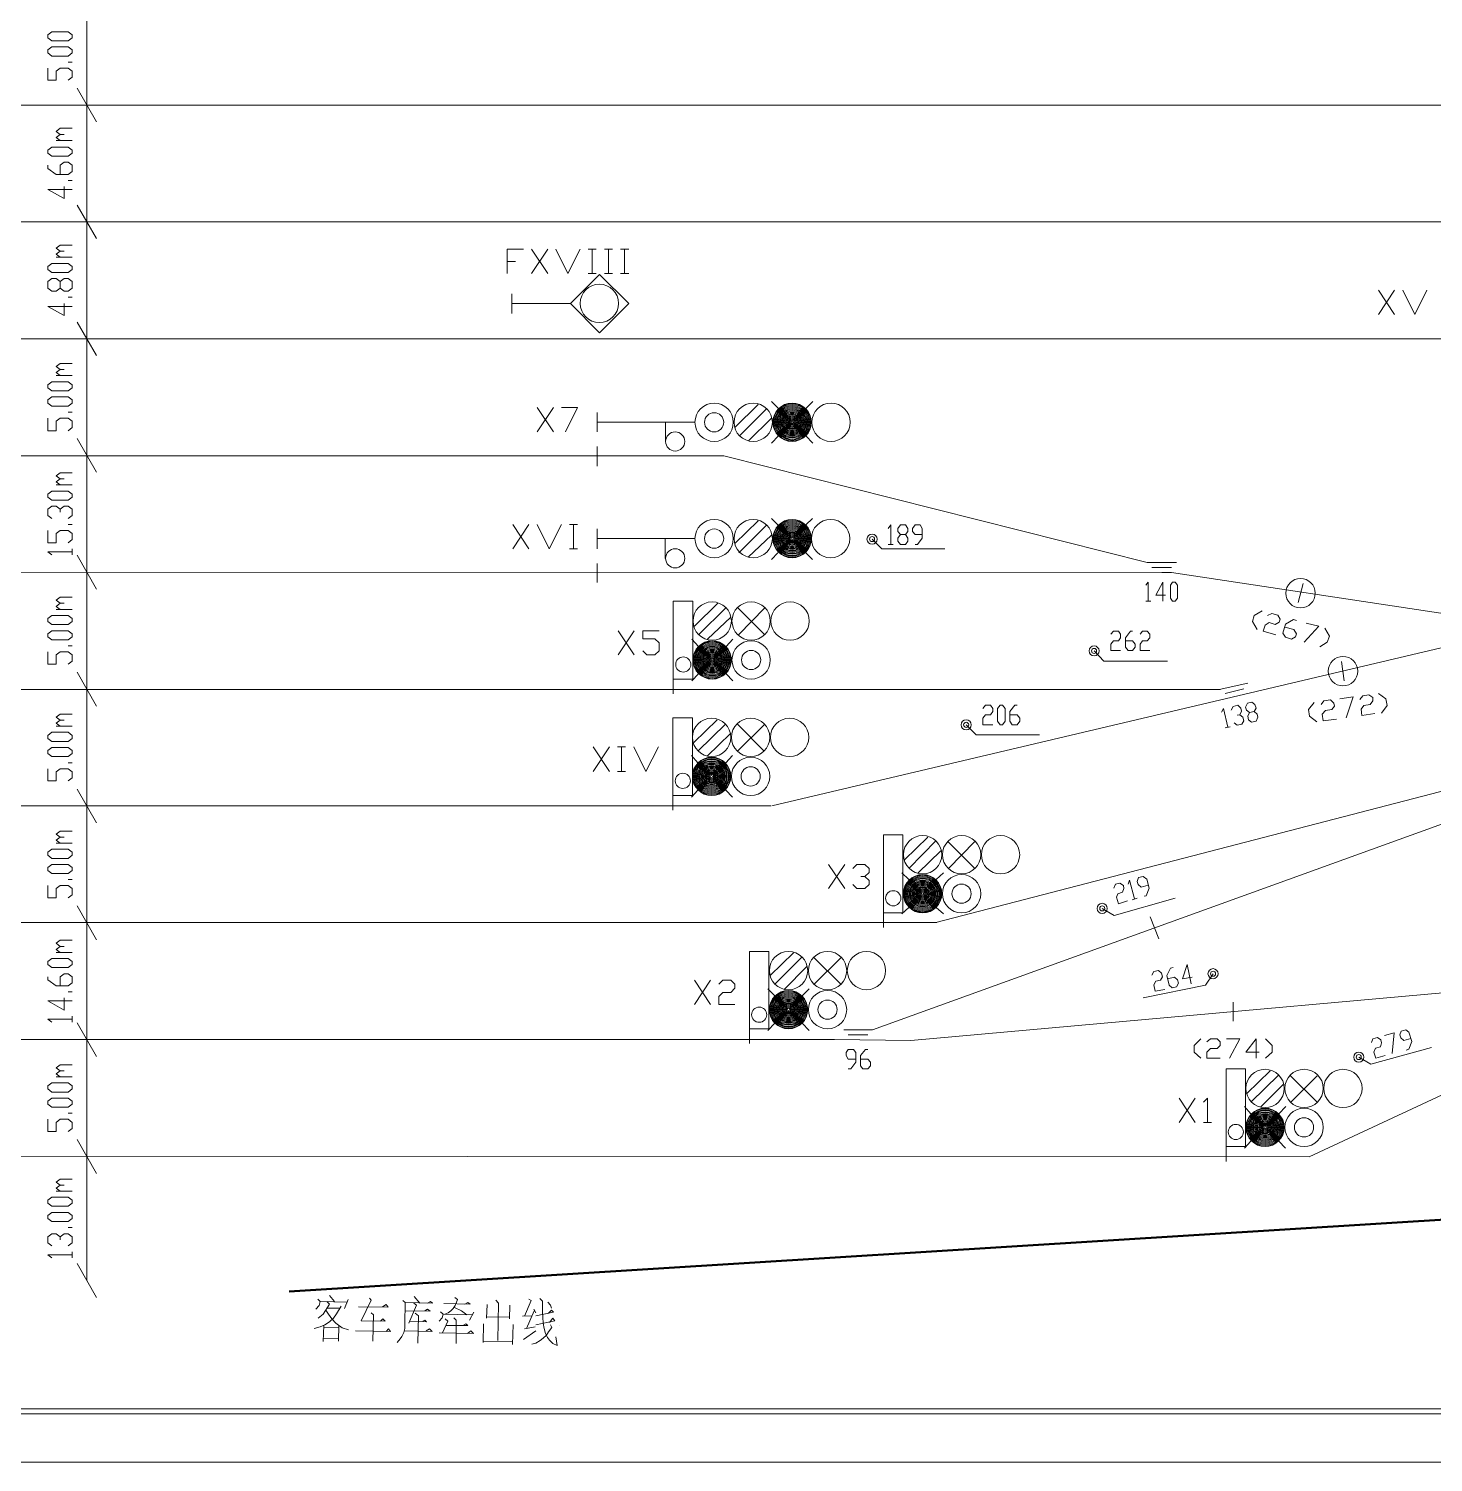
# Model space of a CAD drawing. Header units: millimetres. Extents: x 18 to 1853, y 466 to 763.
# Drawn here: x 850 to 994.3, y 466.2 to 613.5 of the extents above; entities that cross this region are included whole.
import ezdxf

# ---------------------------------------------------------------- set-up
doc = ezdxf.new("R2010")
doc.units = ezdxf.units.MM
doc.header["$MEASUREMENT"] = 0
doc.layers.add('1', color=7, linetype='Continuous')

msp = doc.modelspace()

# ---------------------------------------------------------------- linework, layer by layer
at = {"color": 7, "lineweight": 50}
msp.add_line((1099.42, 497.59), (876.71, 483.73), dxfattribs=at)
at = {"color": 255, "linetype": 'Continuous', "lineweight": 0}
msp.add_line((18.35, 466.19), (1852.6, 466.19), dxfattribs=at)
for points in [[(855.93, 617.64), (855.93, 605.63)], [(854.42, 612.54), (854.01, 612.23), (852.34, 612.23), (851.93, 612.54), (851.93, 612.85), (852.34, 613.17), (854.01, 613.17), (854.42, 612.85), (854.42, 612.54)], [(854.42, 610.98), (854.01, 610.67), (852.34, 610.67), (851.93, 610.98), (851.93, 611.3), (852.34, 611.61), (854.01, 611.61), (854.42, 611.3), (854.42, 610.98)], [(854.42, 610.05), (854.01, 610.05)], [(854.01, 608.18), (854.42, 608.49), (854.42, 609.11), (854.01, 609.42), (853.17, 609.42), (852.76, 609.11), (852.76, 608.18), (851.93, 608.18), (851.93, 609.42)], [(854.94, 607.35), (856.92, 603.92)], [(855.93, 605.63), (855.93, 593.63)], [(853.17, 602.62), (852.76, 602.93), (853.17, 603.24), (854.42, 603.24)], [(853.17, 601.99), (852.76, 602.3), (853.17, 602.62), (853.59, 602.62)], [(854.42, 600.69), (854.01, 600.38), (852.34, 600.38), (851.93, 600.69), (851.93, 601.01), (852.34, 601.32), (854.01, 601.32), (854.42, 601.01), (854.42, 600.69)], [(854.42, 601.99), (852.76, 601.99)], [(853.17, 598.51), (853.17, 599.45), (853.59, 599.76), (854.01, 599.76), (854.42, 599.45), (854.42, 598.82), (854.01, 598.51), (852.76, 598.51), (851.93, 599.13), (851.93, 599.45)], [(853.59, 597.26), (853.59, 596.02), (851.93, 596.95), (854.42, 596.95)], [(854.42, 597.89), (854.01, 597.89)], [(854.94, 595.34), (856.92, 591.91)], [(753.7, 593.63), (1096.97, 593.63)], [(855.93, 593.63), (855.93, 581.62)], [(853.17, 590.61), (852.76, 590.92), (853.17, 591.23), (854.42, 591.23)], [(899.12, 588.32), (899.12, 590.82), (900.78, 590.82)], [(901.61, 588.32), (903.27, 590.82)], [(901.61, 590.82), (903.27, 588.32)], [(904.11, 590.82), (905.35, 588.32), (906.6, 590.82)], [(907.43, 590.82), (908.26, 590.82)], [(907.85, 590.82), (907.85, 588.32)], [(909.1, 590.82), (909.93, 590.82)], [(909.51, 590.82), (909.51, 588.32)], [(910.76, 590.82), (911.59, 590.82)], [(911.17, 590.82), (911.17, 588.32)], [(854.42, 588.74), (854.01, 588.43), (852.34, 588.43), (851.93, 588.74), (851.93, 589.05), (852.34, 589.36), (854.01, 589.36), (854.42, 589.05), (854.42, 588.74)], [(853.17, 589.99), (852.76, 590.3), (853.17, 590.61), (853.59, 590.61)], [(854.42, 589.99), (852.76, 589.99)], [(899.12, 589.57), (899.95, 589.57)], [(854.42, 586.82), (854.01, 586.51), (853.59, 586.51), (853.17, 586.82), (853.17, 587.49), (852.76, 587.8), (852.34, 587.8), (851.93, 587.49), (851.93, 586.82), (852.34, 586.51), (852.76, 586.51), (853.17, 586.82)], [(853.17, 587.49), (853.59, 587.8), (854.01, 587.8), (854.42, 587.49), (854.42, 586.82)], [(905.61, 585.26), (908.58, 588.22)], [(907.43, 588.32), (908.26, 588.32)], [(908.58, 588.22), (911.59, 585.26)], [(909.1, 588.32), (909.93, 588.32)], [(910.76, 588.32), (911.59, 588.32)], [(899.58, 586.25), (899.58, 584.22)], [(988.61, 584.11), (990.28, 586.61)], [(988.61, 586.61), (990.28, 584.11)], [(991.11, 586.61), (992.36, 584.11), (993.6, 586.61)], [(853.59, 585.26), (853.59, 584.01), (851.93, 584.95), (854.42, 584.95)], [(854.42, 585.88), (854.01, 585.88)], [(899.58, 585.26), (905.61, 585.26)], [(908.58, 582.24), (905.61, 585.26)], [(911.59, 585.26), (908.58, 582.24)], [(854.94, 583.33), (856.92, 579.9)], [(855.93, 581.62), (855.93, 569.61)], [(853.17, 578.45), (852.76, 578.76), (853.17, 579.07), (854.42, 579.07)], [(853.17, 577.83), (852.76, 578.14), (853.17, 578.45), (853.59, 578.45)], [(854.42, 577.83), (852.76, 577.83)], [(854.42, 576.58), (854.01, 576.27), (852.34, 576.27), (851.93, 576.58), (851.93, 576.89), (852.34, 577.2), (854.01, 577.2), (854.42, 576.89), (854.42, 576.58)], [(854.42, 575.02), (854.01, 574.71), (852.34, 574.71), (851.93, 575.02), (851.93, 575.33), (852.34, 575.64), (854.01, 575.64), (854.42, 575.33), (854.42, 575.02)], [(902.18, 572.06), (903.85, 574.55)], [(902.18, 574.55), (903.85, 572.06)], [(904.68, 574.55), (906.34, 574.55), (905.09, 572.06)], [(926.97, 574.45), (926.25, 575.18)], [(929.78, 574.45), (930.51, 575.18)], [(854.01, 572.16), (854.42, 572.52), (854.42, 573.15), (854.01, 573.46), (853.17, 573.46), (852.76, 573.15), (852.76, 572.16), (851.93, 572.16), (851.93, 573.46)], [(854.42, 574.08), (854.01, 574.08)], [(908.37, 574.03), (908.37, 572.06)], [(908.37, 573.04), (914.34, 573.04)], [(914.34, 573.04), (918.35, 573.04)], [(915.38, 573.04), (915.38, 571.07)], [(926.25, 570.91), (926.97, 571.64)], [(930.51, 570.91), (929.78, 571.64)], [(854.94, 571.38), (856.92, 567.9)], [(908.37, 570.55), (908.37, 568.52)], [(753.7, 569.61), (921.36, 569.61)], [(855.93, 569.61), (855.93, 557.61)], [(921.36, 569.61), (921.36, 569.61)], [(964.86, 558.65), (921.36, 569.61)], [(853.17, 567.22), (852.76, 567.54), (853.17, 567.85), (854.42, 567.85)], [(853.17, 566.6), (852.76, 566.91), (853.17, 567.22), (853.59, 567.22)], [(908.37, 568.52), (908.37, 568.52)], [(854.42, 565.35), (854.01, 565.04), (852.34, 565.04), (851.93, 565.35), (851.93, 565.66), (852.34, 565.98), (854.01, 565.98), (854.42, 565.66), (854.42, 565.35)], [(854.42, 566.6), (852.76, 566.6)], [(943.14, 521.64), (1053.11, 550.18), (1110.28, 559.74), (1191.38, 566.96)], [(852.34, 563.17), (851.93, 563.48), (851.93, 564.11), (852.34, 564.42), (852.76, 564.42), (853.17, 564.11), (853.17, 563.79)], [(853.17, 564.11), (853.59, 564.42), (854.01, 564.42), (854.42, 564.11), (854.42, 563.48), (854.01, 563.17)], [(926.92, 562.49), (926.25, 563.17)], [(929.78, 562.49), (930.46, 563.17)], [(854.01, 560.67), (854.42, 560.99), (854.42, 561.61), (854.01, 561.92), (853.17, 561.92), (852.76, 561.61), (852.76, 560.67), (851.93, 560.67), (851.93, 561.92)], [(854.42, 562.55), (854.01, 562.55)], [(899.69, 560.05), (901.35, 562.55)], [(899.69, 562.55), (901.35, 560.05)], [(902.18, 562.55), (903.43, 560.05), (904.68, 562.55)], [(905.51, 562.55), (906.34, 562.55)], [(905.93, 562.55), (905.93, 560.05)], [(908.37, 562.08), (908.37, 560.05)], [(938.25, 562.13), (938.51, 562.49), (938.51, 560.47)], [(939.5, 560.47), (939.24, 560.83), (939.24, 561.14), (939.5, 561.51), (940.02, 561.51), (940.28, 561.82), (940.28, 562.13), (940.02, 562.49), (939.5, 562.49), (939.24, 562.13), (939.24, 561.82), (939.5, 561.51)], [(940.02, 561.51), (940.28, 561.14), (940.28, 560.83), (940.02, 560.47), (939.5, 560.47)], [(941.01, 560.47), (941.27, 560.47), (941.73, 561.14), (941.73, 562.13), (941.53, 562.49), (941.01, 562.49), (940.75, 562.13), (940.75, 561.82), (941.01, 561.51), (941.73, 561.51)], [(852.34, 559.43), (851.93, 559.74), (854.42, 559.74)], [(854.42, 559.43), (854.42, 560.05)], [(905.51, 560.05), (906.34, 560.05)], [(908.37, 561.09), (914.34, 561.09)], [(914.34, 561.09), (918.35, 561.09)], [(915.33, 561.09), (915.33, 559.06)], [(936.59, 561.04), (937.58, 560.05)], [(937.58, 560.05), (944.07, 560.05)], [(938.25, 560.47), (938.77, 560.47)], [(854.94, 559.38), (856.92, 555.89)], [(908.37, 558.54), (908.37, 556.57)], [(926.25, 558.96), (926.92, 559.64)], [(930.46, 558.96), (929.78, 559.64)], [(967.88, 558.65), (964.86, 558.65)], [(855.93, 557.61), (855.93, 545.6)], [(908.37, 557.56), (966.37, 557.61)], [(966.37, 557.61), (967.36, 557.61)], [(967.36, 557.61), (967.36, 557.61)], [(995.47, 553.35), (967.36, 557.61)], [(908.37, 556.57), (908.37, 556.57)], [(964.71, 556.31), (964.97, 556.62), (964.97, 554.65)], [(966.73, 555.27), (965.75, 555.27), (966.47, 556.62), (966.47, 554.65)], [(967.46, 554.65), (967.25, 554.96), (967.25, 556.31), (967.46, 556.62), (967.72, 556.62), (967.98, 556.31), (967.98, 554.96), (967.72, 554.65), (967.46, 554.65)], [(980.87, 556.47), (980.35, 554.54)], [(853.17, 554.44), (852.76, 554.75), (853.17, 555.06), (854.42, 555.06)], [(853.17, 553.81), (852.76, 554.13), (853.17, 554.44), (853.59, 554.44)], [(854.42, 553.81), (852.76, 553.81)], [(916.16, 546.64), (916.16, 554.65)], [(916.16, 554.65), (918.19, 554.65)], [(918.19, 554.65), (918.19, 546.64)], [(925.57, 551.22), (922.82, 553.97)], [(922.87, 551.22), (925.57, 553.97)], [(964.71, 554.65), (965.23, 554.65)], [(854.42, 552.57), (854.01, 552.26), (852.34, 552.26), (851.93, 552.57), (851.93, 552.88), (852.34, 553.19), (854.01, 553.19), (854.42, 552.88), (854.42, 552.57)], [(976.66, 553.66), (975.83, 553.19), (975.67, 552.57), (976.14, 551.74)], [(977.23, 553.19), (977.65, 553.4), (978.27, 553.24), (978.53, 552.83), (978.43, 552.52), (978.01, 552.26), (977.39, 552.46), (976.97, 552.2), (976.76, 551.58), (978.06, 551.22)], [(979, 552), (979.93, 551.74), (980.19, 551.32), (980.09, 551.01), (979.67, 550.75), (979.05, 550.96), (978.79, 551.37), (979.05, 552.31), (979.88, 552.78), (980.19, 552.67)], [(981.18, 552.41), (982.48, 552.1), (980.97, 550.44)], [(854.42, 551.01), (854.01, 550.7), (852.34, 550.7), (851.93, 551.01), (851.93, 551.32), (852.34, 551.63), (854.01, 551.63), (854.42, 551.32), (854.42, 551.01)], [(910.5, 549.14), (912.16, 551.63)], [(910.5, 551.63), (912.16, 549.14)], [(913.05, 549.55), (913.46, 549.14), (914.29, 549.14), (914.71, 549.55), (914.71, 550.38), (914.29, 550.8), (913.05, 550.8), (913.05, 551.63), (914.71, 551.63)], [(961.12, 551.27), (961.38, 551.58), (961.9, 551.58), (962.11, 551.27), (962.11, 550.9), (961.9, 550.59), (961.38, 550.59), (961.12, 550.23), (961.12, 549.6), (962.11, 549.6)], [(962.63, 550.59), (963.35, 550.59), (963.61, 550.23), (963.61, 549.92), (963.35, 549.6), (962.89, 549.6), (962.63, 549.92), (962.63, 550.9), (963.15, 551.58), (963.35, 551.58)], [(964.13, 551.27), (964.39, 551.58), (964.86, 551.58), (965.12, 551.27), (965.12, 550.9), (964.86, 550.59), (964.39, 550.59), (964.13, 550.23), (964.13, 549.6), (965.12, 549.6)], [(983.1, 551.89), (983.57, 551.06), (983.36, 550.44), (982.58, 549.97)], [(854.01, 548.2), (854.42, 548.51), (854.42, 549.14), (854.01, 549.45), (853.17, 549.45), (852.76, 549.14), (852.76, 548.2), (851.93, 548.2), (851.93, 549.45)], [(854.42, 550.07), (854.01, 550.07)], [(918.76, 550.02), (918.09, 550.75)], [(921.62, 550.02), (922.3, 550.75)], [(959.4, 549.55), (960.39, 548.51)], [(960.39, 548.51), (966.94, 548.51)], [(984.82, 548.46), (985.08, 546.49)], [(854.94, 547.37), (856.92, 543.89)], [(916.16, 547.11), (916.16, 545.14)], [(918.19, 546.64), (916.16, 546.64)], [(918.09, 546.49), (918.76, 547.21)], [(922.3, 546.49), (921.62, 547.21)], [(808.48, 545.6), (972.35, 545.6)], [(855.93, 545.6), (855.93, 533.65)], [(916.16, 545.14), (916.16, 545.14)], [(975.2, 546.23), (972.24, 545.6)], [(986.69, 544.56), (987, 544.93), (987.63, 545.03), (988.04, 544.77), (988.04, 544.41), (987.78, 544.04), (987.11, 543.94), (986.85, 543.58), (986.9, 542.9), (988.25, 543.11)], [(988.61, 545.19), (989.39, 544.62), (989.5, 543.94), (988.92, 543.16)], [(947.97, 543.63), (948.23, 543.99), (948.75, 543.99), (949.01, 543.63), (949.01, 543.32), (948.75, 543), (948.23, 543), (947.97, 542.64), (947.97, 541.96), (949.01, 541.96)], [(949.74, 541.96), (949.48, 542.33), (949.48, 543.63), (949.74, 543.99), (950, 543.99), (950.26, 543.63), (950.26, 542.33), (950, 541.96), (949.74, 541.96)], [(950.73, 543), (951.5, 543), (951.76, 542.64), (951.76, 542.33), (951.5, 541.96), (950.99, 541.96), (950.73, 542.33), (950.73, 543.32), (951.25, 543.99), (951.5, 543.99)], [(972.5, 543.26), (972.71, 543.63), (973.13, 541.71)], [(973.49, 543.47), (973.7, 543.84), (974.16, 543.99), (974.48, 543.68), (974.53, 543.37), (974.37, 543), (974.11, 542.95)], [(975.57, 542.22), (975.26, 542.48), (975.2, 542.85), (975.36, 543.21), (975.83, 543.32), (976.04, 543.68), (975.93, 544.04), (975.62, 544.3), (975.15, 544.2), (974.94, 543.78), (975.05, 543.47), (975.36, 543.21)], [(982.01, 544.25), (981.44, 543.52), (981.54, 542.85), (982.27, 542.28)], [(982.74, 544.04), (983, 544.41), (983.68, 544.51), (984.04, 544.2), (984.09, 543.89), (983.83, 543.52), (983.16, 543.42), (982.84, 543.06), (982.95, 542.38), (984.3, 542.54)], [(984.66, 544.62), (986.01, 544.82), (985.29, 542.69)], [(853.17, 542.43), (852.76, 542.74), (853.17, 543.06), (854.42, 543.06)], [(853.17, 541.81), (852.76, 542.12), (853.17, 542.43), (853.59, 542.43)], [(916.11, 534.69), (916.11, 542.69)], [(916.11, 542.69), (918.14, 542.69)], [(918.14, 542.69), (918.14, 534.69)], [(974.37, 543), (974.68, 542.74), (974.79, 542.38), (974.58, 542.02), (974.11, 541.91), (973.8, 542.17)], [(975.83, 543.32), (976.14, 543.06), (976.24, 542.74), (976.04, 542.33), (975.57, 542.22)], [(854.42, 540.56), (854.01, 540.25), (852.34, 540.25), (851.93, 540.56), (851.93, 540.87), (852.34, 541.19), (854.01, 541.19), (854.42, 540.87), (854.42, 540.56)], [(854.42, 541.81), (852.76, 541.81)], [(925.52, 539.26), (922.76, 542.02)], [(922.76, 539.26), (925.52, 541.96)], [(946.26, 541.96), (947.3, 540.93)], [(947.3, 540.93), (953.79, 540.93)], [(972.87, 541.65), (973.39, 541.76)], [(854.42, 539), (854.01, 538.69), (852.34, 538.69), (851.93, 539), (851.93, 539.31), (852.34, 539.63), (854.01, 539.63), (854.42, 539.31), (854.42, 539)], [(907.95, 537.18), (909.62, 539.68)], [(907.95, 539.68), (909.62, 537.18)], [(910.45, 539.68), (911.28, 539.68)], [(910.86, 539.68), (910.86, 537.18)], [(912.11, 539.68), (913.36, 537.18), (914.66, 539.68)], [(854.42, 538.07), (854.01, 538.07)], [(918.71, 538.07), (918.03, 538.79)], [(921.57, 538.07), (922.24, 538.79)], [(854.01, 536.2), (854.42, 536.51), (854.42, 537.13), (854.01, 537.44), (853.17, 537.44), (852.76, 537.13), (852.76, 536.2), (851.93, 536.2), (851.93, 537.44)], [(910.45, 537.18), (911.28, 537.18)], [(854.94, 535.36), (856.92, 531.88)], [(916.11, 535.16), (916.11, 533.18)], [(918.14, 534.69), (916.11, 534.69)], [(918.03, 534.53), (918.71, 535.26)], [(922.24, 534.53), (921.57, 535.26)], [(1099.99, 535.78), (1035.49, 522.74), (981.49, 497.58)], [(855.93, 533.65), (855.93, 521.64)], [(916.11, 533.18), (916.11, 533.18)], [(998.9, 533.13), (936.64, 510.63)], [(853.17, 530.43), (852.76, 530.74), (853.17, 531.05), (854.42, 531.05)], [(853.17, 529.8), (852.76, 530.12), (853.17, 530.43), (853.59, 530.43)], [(937.78, 522.63), (937.78, 530.64)], [(937.78, 530.64), (939.76, 530.64)], [(939.76, 530.64), (939.76, 522.63)], [(854.42, 528.56), (854.01, 528.24), (852.34, 528.24), (851.93, 528.56), (851.93, 528.87), (852.34, 529.18), (854.01, 529.18), (854.42, 528.87), (854.42, 528.56)], [(854.42, 529.8), (852.76, 529.8)], [(947.14, 527.2), (944.38, 529.96)], [(944.44, 527.2), (947.14, 529.96)], [(854.42, 527), (854.01, 526.69), (852.34, 526.69), (851.93, 527), (851.93, 527.31), (852.34, 527.62), (854.01, 527.62), (854.42, 527.31), (854.42, 527)], [(932.12, 525.13), (933.78, 527.62)], [(932.12, 527.62), (933.78, 525.13)], [(934.61, 527.2), (935.03, 527.62), (935.86, 527.62), (936.28, 527.2), (936.28, 526.79), (935.86, 526.37), (935.45, 526.37)], [(854.42, 526.06), (854.01, 526.06)], [(935.86, 526.37), (936.28, 525.96), (936.28, 525.54), (935.86, 525.13), (935.03, 525.13), (934.61, 525.54)], [(940.38, 526.06), (939.66, 526.74)], [(943.19, 526.06), (943.92, 526.74)], [(962.89, 525.59), (963.04, 526.01), (963.56, 524.09)], [(964.55, 524.35), (964.76, 524.4), (965.07, 525.18), (964.81, 526.11), (964.45, 526.37), (963.98, 526.27), (963.82, 525.85), (963.93, 525.54), (964.24, 525.28), (964.97, 525.49)], [(854.01, 524.19), (854.42, 524.5), (854.42, 525.13), (854.01, 525.44), (853.17, 525.44), (852.76, 525.13), (852.76, 524.19), (851.93, 524.19), (851.93, 525.44)], [(961.43, 525.18), (961.59, 525.59), (962.06, 525.7), (962.42, 525.44), (962.47, 525.13), (962.32, 524.76), (961.85, 524.61), (961.69, 524.24), (961.9, 523.57), (962.83, 523.88)], [(854.94, 523.36), (856.92, 519.88)], [(937.78, 523.1), (937.78, 521.12)], [(939.66, 522.53), (940.38, 523.2)], [(943.92, 522.53), (943.19, 523.2)], [(960.24, 523.1), (961.48, 522.37)], [(961.48, 522.37), (967.72, 524.14)], [(963.3, 523.98), (963.82, 524.14)], [(808.48, 521.64), (943.24, 521.64)], [(855.93, 521.64), (855.93, 509.64)], [(939.76, 522.63), (937.78, 522.63)], [(965.17, 522.22), (966.06, 519.98)], [(937.78, 521.12), (937.78, 521.12)], [(853.17, 519.2), (852.76, 519.51), (853.17, 519.82), (854.42, 519.82)], [(853.17, 518.58), (852.76, 518.89), (853.17, 519.2), (853.59, 519.2)], [(854.42, 518.58), (852.76, 518.58)], [(924.01, 510.73), (924.01, 518.68)], [(924.01, 518.68), (925.99, 518.68)], [(925.99, 518.68), (925.99, 510.73)], [(854.42, 517.33), (854.01, 517.02), (852.34, 517.02), (851.93, 517.33), (851.93, 517.64), (852.34, 517.95), (854.01, 517.95), (854.42, 517.64), (854.42, 517.33)], [(933.37, 515.3), (930.61, 518.06)], [(930.66, 515.3), (933.37, 518.01)], [(966.94, 515.87), (967.67, 516.03), (967.98, 515.77), (968.08, 515.41), (967.88, 515.04), (967.41, 514.94), (967.1, 515.2), (966.89, 516.19), (967.25, 516.97), (967.51, 517.02)], [(969.49, 516.03), (968.5, 515.87), (968.97, 517.33), (969.38, 515.36)], [(853.17, 515.15), (853.17, 516.08), (853.59, 516.39), (854.01, 516.39), (854.42, 516.08), (854.42, 515.46), (854.01, 515.15), (852.76, 515.15), (851.93, 515.77), (851.93, 516.08)], [(918.35, 513.22), (920.01, 515.72)], [(918.35, 515.72), (920.01, 513.22)], [(920.84, 515.3), (921.26, 515.72), (922.09, 515.72), (922.5, 515.3), (922.5, 514.89), (922.09, 514.47), (921.26, 514.47), (920.84, 514.06), (920.84, 513.22), (922.5, 513.22)], [(940.59, 509.53), (1020.06, 516.65)], [(965.33, 516.24), (965.54, 516.6), (966.01, 516.71), (966.32, 516.45), (966.42, 516.08), (966.21, 515.72), (965.75, 515.62), (965.54, 515.25), (965.69, 514.58), (966.68, 514.78)], [(971.62, 516.39), (970.84, 515.2)], [(854.42, 514.52), (854.01, 514.52)], [(926.61, 514.11), (925.88, 514.84)], [(929.42, 514.11), (930.14, 514.84)], [(970.84, 515.2), (964.45, 513.9)], [(853.59, 513.9), (853.59, 512.65), (851.93, 513.59), (854.42, 513.59)], [(973.7, 513.48), (973.7, 511.51)], [(852.34, 511.41), (851.93, 511.72), (854.42, 511.72)], [(854.42, 511.41), (854.42, 512.03)], [(854.94, 511.35), (856.92, 507.87)], [(924.01, 511.2), (924.01, 509.22)], [(925.88, 510.57), (926.61, 511.3)], [(930.14, 510.57), (929.42, 511.3)], [(808.48, 509.64), (932.74, 509.64)], [(855.93, 509.64), (855.93, 497.63)], [(925.99, 510.73), (924.01, 510.73)], [(932.74, 509.64), (940.59, 509.53)], [(936.64, 510.63), (933.68, 510.63)], [(970.37, 509.69), (969.7, 509.01), (969.7, 508.34), (970.37, 507.72)], [(970.99, 509.38), (971.36, 509.69), (972.03, 509.69), (972.35, 509.38), (972.35, 509.01), (972.03, 508.7), (971.36, 508.7), (970.99, 508.34), (970.99, 507.72), (972.35, 507.72)], [(973.02, 509.69), (974.37, 509.69), (973.33, 507.72)], [(976.35, 508.34), (975, 508.34), (976.04, 509.69), (976.04, 507.72)], [(977.02, 509.69), (977.7, 509.01), (977.7, 508.34), (977.02, 507.72)], [(987.89, 509.33), (988.04, 509.69), (988.51, 509.85), (988.87, 509.59), (988.92, 509.27), (988.82, 508.86), (988.3, 508.75), (988.15, 508.34), (988.35, 507.72), (989.29, 507.98)], [(989.24, 510.05), (990.22, 510.31), (990.02, 508.18)], [(991.47, 508.55), (991.73, 508.65), (992.04, 509.43), (991.73, 510.37), (991.42, 510.63), (990.95, 510.47), (990.8, 510.11), (990.9, 509.79), (991.21, 509.53), (991.94, 509.74)], [(924.01, 509.22), (924.01, 509.22)], [(934.15, 506.62), (934.41, 506.62), (934.93, 507.3), (934.93, 508.29), (934.67, 508.6), (934.15, 508.6), (933.94, 508.29), (933.94, 507.98), (934.15, 507.61), (934.93, 507.61)], [(935.39, 507.61), (936.17, 507.61), (936.43, 507.3), (936.43, 506.94), (936.17, 506.62), (935.65, 506.62), (935.39, 506.94), (935.39, 507.98), (935.91, 508.6), (936.17, 508.6)], [(987.83, 507.09), (994.07, 508.81)], [(853.17, 506.42), (852.76, 506.73), (853.17, 507.04), (854.42, 507.04)], [(986.59, 507.82), (987.83, 507.09)], [(853.17, 505.79), (852.76, 506.1), (853.17, 506.42), (853.59, 506.42)], [(854.42, 505.79), (852.76, 505.79)], [(972.97, 498.62), (972.97, 506.62)], [(972.97, 506.62), (974.94, 506.62)], [(974.94, 506.62), (974.94, 498.62)], [(982.32, 503.19), (979.57, 505.9)], [(979.62, 503.19), (982.32, 505.9)], [(854.42, 504.55), (854.01, 504.23), (852.34, 504.23), (851.93, 504.55), (851.93, 504.86), (852.34, 505.17), (854.01, 505.17), (854.42, 504.86), (854.42, 504.55)], [(854.42, 502.99), (854.01, 502.67), (852.34, 502.67), (851.93, 502.99), (851.93, 503.3), (852.34, 503.61), (854.01, 503.61), (854.42, 503.3), (854.42, 502.99)], [(968.14, 501.11), (969.8, 503.61)], [(968.14, 503.61), (969.8, 501.11)], [(970.63, 503.19), (971.05, 503.61), (971.05, 501.11)], [(975.52, 502), (974.84, 502.73)], [(978.37, 502), (979.1, 502.73)], [(854.01, 500.18), (854.42, 500.49), (854.42, 501.11), (854.01, 501.43), (853.17, 501.43), (852.76, 501.11), (852.76, 500.18), (851.93, 500.18), (851.93, 501.43)], [(854.42, 502.05), (854.01, 502.05)], [(970.63, 501.11), (971.46, 501.11)], [(854.94, 499.35), (856.92, 495.87)], [(972.97, 499.09), (972.97, 497.11)], [(974.94, 498.62), (972.97, 498.62)], [(974.84, 498.46), (975.52, 499.19)], [(979.05, 498.46), (978.37, 499.19)], [(808.48, 497.63), (981.49, 497.58)], [(855.93, 497.63), (855.93, 484.9)], [(972.97, 497.11), (972.97, 497.11)], [(853.17, 494.67), (852.76, 494.98), (853.17, 495.29), (854.42, 495.29)], [(854.42, 492.8), (854.01, 492.49), (852.34, 492.49), (851.93, 492.8), (851.93, 493.11), (852.34, 493.42), (854.01, 493.42), (854.42, 493.11), (854.42, 492.8)], [(853.17, 494.05), (852.76, 494.36), (853.17, 494.67), (853.59, 494.67)], [(854.42, 494.05), (852.76, 494.05)], [(854.42, 491.24), (854.01, 490.93), (852.34, 490.93), (851.93, 491.24), (851.93, 491.55), (852.34, 491.86), (854.01, 491.86), (854.42, 491.55), (854.42, 491.24)], [(852.34, 488.43), (851.93, 488.75), (851.93, 489.37), (852.34, 489.68), (852.76, 489.68), (853.17, 489.37), (853.17, 489.06)], [(853.17, 489.37), (853.59, 489.68), (854.01, 489.68), (854.42, 489.37), (854.42, 488.75), (854.01, 488.43)], [(854.42, 490.3), (854.01, 490.3)], [(854.42, 487.19), (854.42, 487.81)], [(852.34, 487.19), (851.93, 487.5), (854.42, 487.5)], [(854.94, 486.61), (856.92, 483.13)], [(880.84, 483.33), (881.36, 482.7)], [(889.57, 483.22), (890.14, 482.55)], [(893.73, 483.12), (893.99, 482.91), (893.88, 482.55), (893.78, 482.29), (893.57, 481.98), (893.31, 481.77), (893.05, 481.56), (892.69, 481.4)], [(882.04, 482.24), (881.57, 481.46), (881.26, 480.99), (880.84, 480.62), (880.37, 480.31), (879.9, 480.1), (879.28, 479.95)], [(879.64, 482.96), (879.9, 482.7), (879.8, 482.29), (879.44, 481.92)], [(880.58, 482.7), (880.84, 482.44), (880.22, 481.4), (879.7, 480.99)], [(879.9, 482.7), (882.66, 482.65)], [(880.48, 481.82), (880.74, 481.4), (881.1, 480.94), (881.52, 480.47), (882.14, 480), (882.81, 479.79)], [(880.58, 482.03), (881.88, 482.03)], [(882.76, 482.91), (882.4, 481.98)], [(883.85, 482.18), (886.87, 482.13), (886.66, 482.39), (886.3, 482.18)], [(884.95, 483.07), (885.15, 482.86), (884.11, 480.73), (886.56, 480.68), (886.35, 480.94), (886.09, 480.68)], [(888.38, 482.81), (888.64, 482.6), (888.58, 480.42), (888.58, 479.95), (888.48, 479.53), (888.27, 479.12), (888.12, 478.86), (887.8, 478.49)], [(888.64, 482.6), (891.44, 482.55), (891.23, 482.7), (890.92, 482.55)], [(888.64, 481.77), (891.18, 481.72), (890.92, 481.92), (890.66, 481.77)], [(889.52, 482.55), (889.78, 482.34), (889, 480.47)], [(892.27, 481.66), (892.53, 481.4), (892.43, 481.04), (892.12, 480.68)], [(892.59, 482.5), (895.29, 482.44), (895.08, 482.6), (894.77, 482.44)], [(893.68, 482.08), (894.4, 481.77), (894.98, 481.35)], [(897.05, 482.39), (897, 480.99)], [(897.94, 482.86), (898.2, 482.55), (898.15, 478.7)], [(899.39, 482.34), (899.34, 480.94)], [(901.32, 482.96), (901.58, 482.81), (900.9, 481.2)], [(901.89, 481.77), (901.11, 479.95)], [(901.84, 481.92), (902.04, 481.56)], [(902.04, 481.25), (903.86, 481.61), (903.66, 481.82), (903.34, 481.51)], [(902.46, 483.02), (902.72, 482.76), (902.72, 481.61), (902.82, 480.52), (902.88, 480.1), (902.93, 479.79), (903.03, 479.43), (903.24, 479.01), (903.45, 478.75), (903.81, 478.39), (904.23, 478.18), (904.12, 479.07)], [(903.29, 482.65), (903.55, 482.34), (903.66, 482.03)], [(880.27, 480.26), (880.22, 478.6)], [(881.83, 480.26), (881.78, 478.65)], [(885.15, 481.56), (885.36, 481.35), (885.31, 478.65)], [(889.1, 480.68), (890.82, 480.62), (890.66, 480.78), (890.45, 480.68)], [(889.67, 481.51), (889.99, 481.25), (889.93, 478.44)], [(892.74, 480.94), (893, 480.68), (892.48, 479.48)], [(892.53, 481.4), (895.55, 481.35)], [(892.85, 480.26), (895.08, 480.26), (894.87, 480.42), (894.56, 480.26)], [(893.62, 481.04), (893.88, 480.78), (893.88, 478.39)], [(895.7, 481.61), (895.24, 480.78)], [(896.69, 480.42), (896.64, 478.49)], [(897, 481.14), (899.34, 481.09)], [(899.71, 480.36), (899.65, 478.29)], [(900.69, 481.2), (901.68, 481.25)], [(903.55, 480.31), (903.71, 480.05), (903.34, 479.59), (903.14, 479.27), (902.82, 478.96), (902.51, 478.7), (902.04, 478.44), (901.63, 478.34)], [(902.04, 480.31), (904.02, 480.73), (903.81, 480.99), (903.45, 480.57)], [(904.49, 480.21), (904.49, 480.21)], [(880.22, 478.91), (881.78, 478.86)], [(880.27, 480.05), (881.83, 480)], [(883.54, 479.69), (887.13, 479.64), (886.92, 479.9), (886.66, 479.64)], [(888.53, 479.69), (891.39, 479.64), (891.13, 479.9), (890.77, 479.69)], [(892.12, 479.48), (895.65, 479.43), (895.39, 479.69), (895.03, 479.43)], [(900.8, 478.81), (902.04, 479.69)], [(900.9, 479.9), (901.99, 480.1)], [(896.64, 478.65), (899.65, 478.6)]]:
    msp.add_lwpolyline(points, dxfattribs=at)
at = {"color": 10, "linetype": 'Continuous', "lineweight": 0}
for points in [[(753.7, 605.63), (1041.73, 605.63)], [(761.03, 581.62), (1000.62, 581.62)], [(808.48, 557.61), (908.37, 557.56)], [(926.3, 533.65), (1002.44, 551.63)], [(808.48, 533.65), (926.19, 533.65)]]:
    msp.add_lwpolyline(points, dxfattribs=at)
at = {"color": 50, "linetype": 'Continuous', "lineweight": 0}
for points in [[(922.5, 572.52), (924.9, 574.86)], [(922.97, 571.64), (925.78, 574.45)], [(923.91, 571.12), (926.25, 573.46)], [(922.5, 560.57), (924.9, 562.91)], [(922.92, 559.64), (925.78, 562.49)], [(923.86, 559.17), (926.25, 561.45)], [(918.35, 552.1), (920.74, 554.44)], [(918.76, 551.22), (921.62, 554.02)], [(919.7, 550.75), (922.09, 553.03)], [(918.29, 540.15), (920.69, 542.48)], [(918.71, 539.26), (921.57, 542.07)], [(919.65, 538.74), (922.04, 541.08)], [(939.92, 528.09), (942.31, 530.43)], [(940.38, 527.2), (943.19, 530.06)], [(941.32, 526.74), (943.66, 529.02)], [(926.14, 516.19), (928.53, 518.53)], [(926.61, 515.3), (929.42, 518.11)], [(927.55, 514.78), (929.88, 517.12)], [(975.1, 504.08), (977.49, 506.42)], [(975.52, 503.19), (978.37, 506)], [(976.5, 502.67), (978.84, 505.01)]]:
    msp.add_lwpolyline(points, dxfattribs=at)
at = {"color": 90, "linetype": 'Continuous', "lineweight": 0}
for centre in [(908.58, 585.26), (932.38, 573.04), (932.33, 561.09), (928.17, 552.62), (928.12, 540.67), (949.79, 528.61), (936.02, 516.71), (984.97, 504.6)]:
    msp.add_circle(centre, 1.97, dxfattribs=at)
at = {"color": 255, "linetype": 'Continuous', "lineweight": 0}
for centre, radius in [((920.37, 573.04), 1.97), ((920.37, 573.04), 0.987), ((916.37, 571.07), 0.987), ((920.37, 561.09), 1.97), ((920.37, 561.09), 0.987), ((916.37, 559.06), 0.987), ((980.61, 555.48), 1.51), ((924.17, 552.62), 1.97), ((924.17, 548.62), 1.97), ((924.17, 548.62), 0.987), ((917.2, 548.15), 0.78), ((984.97, 547.47), 1.51), ((924.12, 540.67), 1.97), ((924.12, 536.66), 1.97), ((924.12, 536.66), 0.987), ((917.15, 536.2), 0.78), ((945.79, 528.61), 1.97), ((945.79, 524.61), 1.97), ((938.77, 524.14), 0.78), ((945.79, 524.61), 0.987), ((932.02, 516.71), 1.97), ((932.02, 512.7), 1.97), ((925, 512.18), 0.78), ((932.02, 512.7), 0.987), ((980.97, 504.6), 1.97), ((980.97, 500.6), 1.97), ((973.96, 500.13), 0.78), ((980.97, 500.6), 0.987)]:
    msp.add_circle(centre, radius, dxfattribs=at)
at = {"color": 50, "linetype": 'Continuous', "lineweight": 0}
for centre in [(924.38, 573.04), (924.38, 561.09), (920.17, 552.62), (920.11, 540.67), (941.79, 528.61), (928.01, 516.71), (976.97, 504.6)]:
    msp.add_circle(centre, 1.97, dxfattribs=at)
at = {"color": 10, "linetype": 'Continuous', "lineweight": 0}
for centre, radius in [((928.38, 573.04), 1.97), ((928.38, 573.04), 1.92), ((928.38, 573.04), 1.82), ((928.38, 573.04), 1.72), ((928.38, 573.04), 1.61), ((928.38, 573.04), 1.51), ((928.38, 573.04), 1.4), ((928.38, 573.04), 1.3), ((928.38, 573.04), 1.2), ((928.38, 573.04), 1.09), ((928.38, 573.04), 0.987), ((928.38, 573.04), 0.884), ((928.38, 573.04), 0.78), ((928.38, 573.04), 0.676), ((928.38, 573.04), 0.624), ((928.38, 573.04), 0.52), ((928.38, 573.04), 0.416), ((928.38, 573.04), 0.312), ((928.38, 573.04), 0.208), ((928.38, 573.04), 0.104), ((928.38, 561.09), 1.97), ((928.38, 561.09), 1.92), ((928.38, 561.09), 1.82), ((928.38, 561.09), 1.72), ((928.38, 561.09), 1.61), ((928.38, 561.09), 1.51), ((928.38, 561.09), 1.4), ((928.38, 561.09), 1.3), ((928.38, 561.09), 1.2), ((928.38, 561.09), 1.09), ((928.38, 561.09), 0.987), ((928.38, 561.09), 0.884), ((928.38, 561.09), 0.78), ((928.38, 561.09), 0.676), ((928.38, 561.09), 0.624), ((928.38, 561.09), 0.52), ((928.38, 561.09), 0.416), ((928.38, 561.09), 0.312), ((928.38, 561.09), 0.208), ((928.38, 561.09), 0.104), ((920.17, 548.62), 1.97), ((920.17, 548.62), 1.92), ((920.17, 548.62), 1.82), ((920.17, 548.62), 1.72), ((920.17, 548.62), 1.61), ((920.17, 548.62), 1.51), ((920.17, 548.62), 1.4), ((920.17, 548.62), 1.3), ((920.17, 548.62), 1.2), ((920.17, 548.62), 1.09), ((920.17, 548.62), 0.987), ((920.17, 548.62), 0.884), ((920.17, 548.62), 0.78), ((920.17, 548.62), 0.676), ((920.17, 548.62), 0.624), ((920.17, 548.62), 0.52), ((920.17, 548.62), 0.416), ((920.17, 548.62), 0.312), ((920.17, 548.62), 0.208), ((920.17, 548.62), 0.104), ((920.11, 536.66), 1.97), ((920.11, 536.66), 1.92), ((920.11, 536.66), 1.82), ((920.11, 536.66), 1.72), ((920.11, 536.66), 1.61), ((920.11, 536.66), 1.51), ((920.11, 536.66), 1.4), ((920.11, 536.66), 1.3), ((920.11, 536.66), 1.2), ((920.11, 536.66), 1.09), ((920.11, 536.66), 0.987), ((920.11, 536.66), 0.884), ((920.11, 536.66), 0.78), ((920.11, 536.66), 0.676), ((920.11, 536.66), 0.624), ((920.11, 536.66), 0.52), ((920.11, 536.66), 0.416), ((920.11, 536.66), 0.312), ((920.11, 536.66), 0.208), ((920.11, 536.66), 0.104), ((941.79, 524.61), 1.97), ((941.79, 524.61), 1.92), ((941.79, 524.61), 1.82), ((941.79, 524.61), 1.72), ((941.79, 524.61), 1.61), ((941.79, 524.61), 1.51), ((941.79, 524.61), 1.4), ((941.79, 524.61), 1.3), ((941.79, 524.61), 1.2), ((941.79, 524.61), 1.09), ((941.79, 524.61), 0.987), ((941.79, 524.61), 0.884), ((941.79, 524.61), 0.78), ((941.79, 524.61), 0.676), ((941.79, 524.61), 0.624), ((941.79, 524.61), 0.52), ((941.79, 524.61), 0.416), ((941.79, 524.61), 0.312), ((941.79, 524.61), 0.208), ((941.79, 524.61), 0.104), ((928.01, 512.7), 1.97), ((928.01, 512.7), 1.92), ((928.01, 512.7), 1.82), ((928.01, 512.7), 1.72), ((928.01, 512.7), 1.61), ((928.01, 512.7), 1.51), ((928.01, 512.7), 1.4), ((928.01, 512.7), 1.3), ((928.01, 512.7), 1.2), ((928.01, 512.7), 1.09), ((928.01, 512.7), 0.987), ((928.01, 512.7), 0.884), ((928.01, 512.7), 0.78), ((928.01, 512.7), 0.676), ((928.01, 512.7), 0.624), ((928.01, 512.7), 0.52), ((928.01, 512.7), 0.416), ((928.01, 512.7), 0.312), ((928.01, 512.7), 0.208), ((928.01, 512.7), 0.104), ((976.97, 500.6), 1.97), ((976.97, 500.6), 1.92), ((976.97, 500.6), 1.82), ((976.97, 500.6), 1.72), ((976.97, 500.6), 1.61), ((976.97, 500.6), 1.51), ((976.97, 500.6), 1.4), ((976.97, 500.6), 1.3), ((976.97, 500.6), 1.2), ((976.97, 500.6), 1.09), ((976.97, 500.6), 0.987), ((976.97, 500.6), 0.884), ((976.97, 500.6), 0.78), ((976.97, 500.6), 0.676), ((976.97, 500.6), 0.624), ((976.97, 500.6), 0.52), ((976.97, 500.6), 0.416), ((976.97, 500.6), 0.312), ((976.97, 500.6), 0.208), ((976.97, 500.6), 0.104)]:
    msp.add_circle(centre, radius, dxfattribs=at)
at = {"layer": '1', "color": 10, "linetype": 'Continuous', "lineweight": 0}
for p, q in [((43.86, 471.7), (1847.09, 471.7)), ((43.34, 471.18), (1847.61, 471.18))]:
    msp.add_line(p, q, dxfattribs=at)
for points in [[(965.33, 558.13), (967.36, 558.13)], [(972.87, 545.19), (974.79, 545.65)], [(934.15, 510.11), (936.17, 510.11)]]:
    msp.add_lwpolyline(points, dxfattribs=at)
for centre, radius in [((936.59, 561.04), 0.52), ((936.59, 561.04), 0.26), ((959.4, 549.55), 0.52), ((959.4, 549.55), 0.26), ((946.26, 541.96), 0.52), ((946.26, 541.96), 0.26), ((960.24, 523.1), 0.52), ((960.24, 523.1), 0.26), ((971.62, 516.39), 0.52), ((971.62, 516.39), 0.26), ((986.59, 507.82), 0.52), ((986.59, 507.82), 0.26)]:
    msp.add_circle(centre, radius, dxfattribs=at)

doc.saveas('drawing.dxf')
